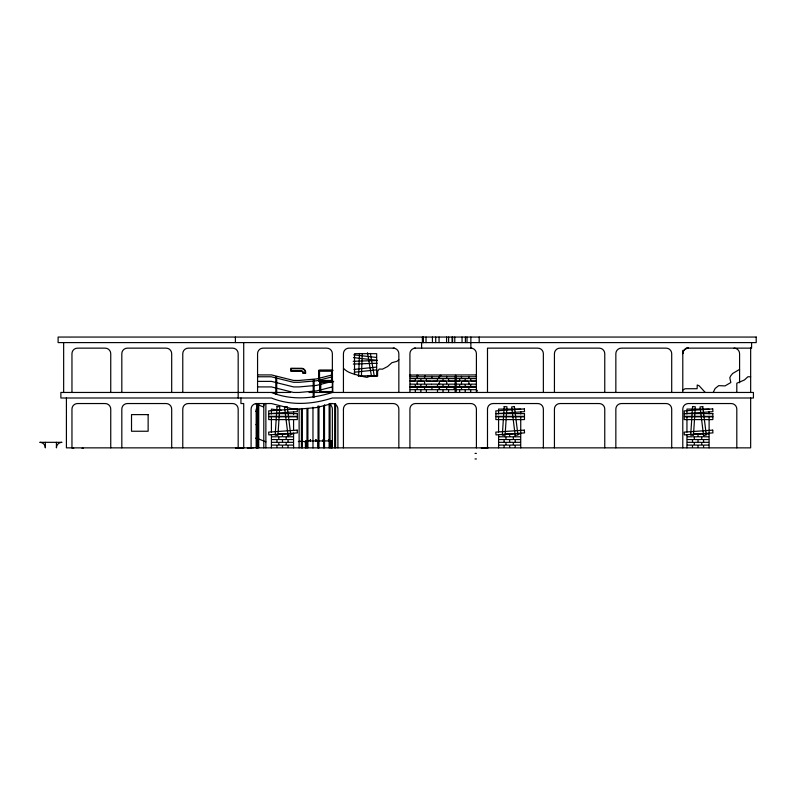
<?xml version="1.0" encoding="UTF-8"?>
<svg xmlns="http://www.w3.org/2000/svg" width="796" height="796" viewBox="0 0 796 796"><rect width="100%" height="100%" fill="white"/><g stroke="black" fill="none" stroke-linecap="round" stroke-linejoin="round"><path stroke-width="1.19" d="M303.336 372.886L303.306 372.369A1.851 1.851 0 0 0 301.485 370.856L291.326 370.856L291.326 368.727L301.485 368.727A3.721 3.721 0 0 1 305.157 371.841L305.186 372.886L303.336 372.578M358.628 376.11L359.503 353.464M361.404 376.219L362.27 353.573M476.565 376.08L476.406 376.767L409.92 376.767M476.406 380.916L476.406 381.841L476.406 380.916L409.92 380.916M476.446 387.324L409.92 387.383M440.138 375.374L440.934 375.374M264.053 404.786L263.237 406.846L255.844 403.95M477.331 390.348L476.406 392.458L476.406 353.673A5.542 5.542 0 0 0 470.864 348.141L470.864 337.056M713.206 392.458L715.146 388.478L718.708 385.642L725.047 385.901L730.847 382.528L729.793 377.762L730.818 375.692L732.668 373.483L739.583 369.394M416.646 375.374L418.039 375.374M682.968 389.99L685.077 388.737L697.117 388.707L697.246 384.985L699.137 385.781L705.256 392.458M409.472 375.035L476.406 374.916M332.24 374.916L316.44 378.926L299.077 380.458L293.684 380.458L271.526 374.916L257.566 374.916M332.469 376.767L316.748 380.747L299.157 382.299L293.465 382.299L271.297 376.767L257.566 376.767M332.36 381.384L316.589 385.373L299.117 386.916L293.575 386.916L271.416 381.384L257.566 381.384M332.36 386.916L316.589 390.916L299.117 392.458L293.575 392.458L271.416 386.916L257.566 386.916M337.902 447.859L337.902 409.084A5.542 5.542 0 0 0 332.36 403.542L316.589 407.542L299.117 409.084L293.575 409.084L271.416 403.542L256.004 403.542M398.846 359.722L396.965 361.334L391.95 362.678L387.582 366.548L382.478 369.165L379.204 369.046L377.583 371.344L377.583 376.19L370.17 376.16L366.986 377.374L361.195 376.18C354.976 374.05 348.19 373.473 343.434 368.289M286.321 406.716L284.49 406.945L288.033 435.352L290.779 435.004L287.237 406.597M298.321 441.561L301.873 441.123L306.271 442.118M353.961 369.434L376.508 367.105M354.25 372.19L376.787 369.861M253.725 447.73L247.367 448.019L247.984 448.019M353.235 361.294L377.075 360.498M353.334 364.061L377.175 363.265M312.967 447.929L312.967 407.204M394.537 348.141L348.976 348.141A5.542 5.542 0 0 0 343.434 353.673L343.434 392.458M414.228 348.141L471.829 348.141M686.112 348.141L751.583 348.141L751.583 342.598M333.106 370.299L318.599 370.299L318.599 381.384L333.703 381.384M318.629 371.225L318.629 380.458M455.302 375.374L455.959 375.374M367.702 375.603L368.349 375.603M424.835 375.603L425.482 375.603M440.069 375.603L440.725 375.603M358.21 375.841L376.677 375.841L376.677 353.673L354.519 353.673L354.519 374.608M275.814 376.747L276.71 376.747M750.658 376.767L747.892 376.767L744.409 379.99L736.807 383.224L736.807 392.458M438.576 378.15L439.73 378.15M410.238 378.607L414.855 378.607M415.781 378.607L417.164 378.607M417.631 378.607L420.397 378.607M421.323 378.607L425.94 378.607M426.865 378.607L437.024 378.607M437.939 378.607L442.556 378.607M443.481 378.607L448.098 378.607M449.024 378.607L454.108 378.607M454.566 378.607L459.183 378.607M460.108 378.607L461.59 378.607M461.949 378.607L464.725 378.607M465.65 378.607L468.416 378.607M469.341 378.607L470.267 378.607M471.182 378.607L476.366 378.607M313.236 379.851L314.121 379.851L314.141 397.244M331.534 380.458L319.524 380.458L319.534 371.225L331.534 371.225L331.514 380.458M410.706 381.384L414.398 381.384M418.089 381.384L419.94 381.384M421.78 381.384L423.631 381.384M427.323 381.384L431.014 381.384M432.865 381.384L436.556 381.384M440.248 381.384L442.098 381.384M443.481 381.384L445.79 381.384M449.024 381.384L453.64 381.384M455.023 381.384L459.183 381.384M462.416 381.384L464.725 381.384M466.108 381.384L467.958 381.384M471.65 381.384L475.899 381.384M326.778 381.841L320.768 381.384M329.176 381.841L332.778 381.841M319.853 382.299L319.853 391.532M438.576 383.692L439.73 383.692M410.238 384.15L414.855 384.15M415.781 384.15L417.164 384.15M417.631 384.15L420.397 384.15M421.323 384.15L425.94 384.15M426.865 384.15L431.482 384.15M431.88 384.15L437.024 384.15M437.939 384.15L442.556 384.15M443.481 384.15L448.098 384.15M449.024 384.15L453.64 384.15M454.566 384.15L459.183 384.15M460.108 384.15L461.59 384.15M461.949 384.15L464.725 384.15M465.65 384.15L468.973 384.15M469.341 384.15L470.267 384.15M471.182 384.15L475.899 384.15M409.92 386.458L476.406 386.458M438.576 389.224L439.73 389.224M410.238 389.692L414.855 389.692M415.781 389.692L417.164 389.692M417.631 389.692L420.397 389.692M421.323 389.692L425.94 389.692M426.865 389.692L431.482 389.692M431.88 389.692L437.024 389.692M437.939 389.692L442.556 389.692M443.481 389.692L448.098 389.692M449.024 389.692L453.64 389.692M454.566 389.692L459.183 389.692M460.108 389.692L461.59 389.692M461.949 389.692L464.725 389.692M465.65 389.692L468.973 389.692M469.341 389.692L470.267 389.692M471.182 389.692L475.899 389.692M320.768 392L332.778 392M290.669 392.458L60.874 392.458L60.874 398L271.416 398C291.067 405.98 312.539 404.358 332.36 398L753.434 398L753.434 392.458L309.057 392.458M275.814 394.129L276.71 394.129L276.719 377.991M329.892 403.542L332.36 403.542M334.678 403.542L334.668 447.859M520.733 409.084L498.575 409.084L498.575 413.93M709.107 409.084L686.948 409.084L686.948 413.93M256.173 410.925L257.098 410.925M255.715 411.393L257.098 411.393M256.173 424.318L257.098 424.318L257.098 409.084M256.173 424.775L257.098 424.775L257.098 447.859M279.267 434.009L282.033 434.009M282.958 434.009L285.724 434.009M286.65 434.009L287.575 434.009M290.192 434.009L293.575 434.009M506.415 434.009L509.191 434.009M510.117 434.009L512.883 434.009M513.808 434.009L514.733 434.009M517.35 434.009L520.276 434.009M694.799 434.009L697.565 434.009M698.49 434.009L701.256 434.009M702.181 434.009L703.107 434.009M705.724 434.009L708.649 434.009M271.874 436.785L276.491 436.785M277.416 436.785L278.341 436.785M279.267 436.785L282.033 436.785M282.958 436.785L285.724 436.785M286.65 436.785L288.033 436.785M288.5 436.785L293.117 436.785M499.032 436.785L504.107 436.785M504.574 436.785L505.5 436.785M506.415 436.785L509.649 436.785M510.117 436.785L512.883 436.785M513.808 436.785L515.191 436.785M515.649 436.785L520.276 436.785M687.406 436.785L692.023 436.785M692.948 436.785L693.873 436.785M694.799 436.785L697.565 436.785M698.49 436.785L701.256 436.785M702.181 436.785L703.107 436.785M704.032 436.785L708.649 436.785M255.715 438.168L257.098 438.168M256.173 438.626L257.098 438.626M271.874 439.551L276.491 439.551M277.416 439.551L278.341 439.551M279.267 439.551L282.033 439.551M282.958 439.551L285.724 439.551M286.65 439.551L287.575 439.551M288.5 439.551L293.117 439.551M499.032 439.551L503.649 439.551M504.574 439.551L505.5 439.551M506.415 439.551L509.191 439.551M510.117 439.551L512.883 439.551M513.808 439.551L514.733 439.551M515.649 439.551L520.276 439.551M687.406 439.551L692.023 439.551M692.948 439.551L693.873 439.551M694.799 439.551L697.565 439.551M698.49 439.551L701.256 439.551M702.181 439.551L703.107 439.551M704.032 439.551L708.649 439.551M271.874 442.327L276.491 442.327M277.416 442.327L278.341 442.327M279.267 442.327L282.49 442.327M282.958 442.327L285.724 442.327M286.65 442.327L288.033 442.327M288.5 442.327L293.117 442.327M499.032 442.327L504.107 442.327M504.574 442.327L505.5 442.327M506.415 442.327L509.649 442.327M510.117 442.327L512.883 442.327M513.808 442.327L515.191 442.327M515.649 442.327L520.276 442.327M687.406 442.327L692.023 442.327M692.948 442.327L693.873 442.327M694.799 442.327L697.565 442.327M698.49 442.327L701.256 442.327M702.181 442.327L703.565 442.327M704.032 442.327L708.649 442.327M271.874 445.093L276.491 445.093M277.416 445.093L278.341 445.093M279.267 445.093L282.033 445.093M282.958 445.093L285.724 445.093M286.65 445.093L287.575 445.093M288.5 445.093L293.117 445.093M499.032 445.093L503.649 445.093M504.574 445.093L505.5 445.093M506.415 445.093L509.191 445.093M510.117 445.093L512.883 445.093M513.808 445.093L514.733 445.093M515.649 445.093L520.276 445.093M687.406 445.093L692.023 445.093M692.948 445.093L693.873 445.093M694.799 445.093L697.565 445.093M698.49 445.093L701.256 445.093M702.181 445.093L703.107 445.093M704.032 445.093L708.649 445.093M235.576 447.8L236.104 447.82M236.104 447.8L242.949 447.8M243.675 448.138L236.104 448.327M481.291 448.058L487.978 448.058M72.356 448.327L73.739 448.327M82.048 448.327L83.431 448.327M235.576 448.327L243.467 448.327M475.023 453.402L476.406 453.402M475.023 458.944L476.406 458.944M353.812 354.857L376.329 357.424M353.504 357.613L377.204 360.309M281.267 410.308L271.416 409.084L271.416 413.93M409.92 374.916L410.706 375.374M271.416 392.458C291.067 400.438 312.539 398.816 332.36 392.458L332.36 353.673A5.542 5.542 0 0 0 326.818 348.141L263.108 348.141A5.542 5.542 0 0 0 257.566 353.673L257.566 392.458M258.392 438.865L265.904 441.85M476.366 376.727L476.247 376.08M370.399 353.444L374.22 375.782M367.473 352.737L371.493 376.249M750.658 347.464L750.658 392.458M750.658 398L750.658 447.859L66.416 447.859L66.416 398M739.583 382.767L739.583 353.673A5.542 5.542 0 0 0 734.041 348.141M736.807 447.859L736.807 409.084A5.542 5.542 0 0 0 731.265 403.542L688.331 403.542A5.542 5.542 0 0 0 682.789 409.084L682.789 447.859M709.107 411.502L709.107 413.93M709.107 416.348L709.107 447.859M703.565 434.477L703.565 436.317M703.565 440.019L703.565 441.86M703.565 445.551L703.565 447.402M701.724 437.243L701.724 439.094M701.724 442.785L701.724 444.636M698.022 434.477L698.022 436.317M698.022 440.019L698.022 441.86M698.022 445.551L698.022 447.402M694.331 437.243L694.331 439.094M694.331 442.785L694.331 444.636M692.49 440.019L692.49 441.86M692.49 445.551L692.49 447.402M686.948 416.348L686.948 432.109M686.948 434.536L686.948 447.859M682.789 350.349L682.789 392.458M671.705 392.458L671.705 353.673A5.542 5.542 0 0 0 666.172 348.141L621.387 348.141A5.542 5.542 0 0 0 615.845 353.673L615.845 392.458M671.705 447.859L671.705 409.084A5.542 5.542 0 0 0 666.172 403.542L621.387 403.542A5.542 5.542 0 0 0 615.845 409.084L615.845 447.859M604.761 392.458L604.761 353.673A5.542 5.542 0 0 0 599.219 348.141L559.976 348.141A5.542 5.542 0 0 0 554.434 353.673L554.434 392.458M604.761 447.859L604.761 409.084A5.542 5.542 0 0 0 599.219 403.542L559.976 403.542A5.542 5.542 0 0 0 554.434 409.084L554.434 447.859M543.36 392.458L543.36 353.673A5.542 5.542 0 0 0 537.817 348.141L487.49 348.141L487.49 392.458M543.36 447.859L543.36 409.084A5.542 5.542 0 0 0 537.817 403.542L493.032 403.542A5.542 5.542 0 0 0 487.49 409.084L487.49 447.859M520.733 411.502L520.733 414.01M520.733 416.348L520.733 447.859M515.191 434.477L515.191 436.317M515.191 440.019L515.191 441.86M515.191 445.551L515.191 447.402M513.34 437.243L513.34 439.094M513.34 442.785L513.34 444.636M509.649 434.477L509.649 436.317M509.649 440.019L509.649 441.86M509.649 445.551L509.649 447.402M505.957 437.243L505.957 439.094M505.957 442.785L505.957 444.636M504.107 440.019L504.107 441.86M504.107 445.551L504.107 447.402M498.575 416.348L498.575 432.109M498.575 434.536L498.575 447.859M479.182 337.056L479.182 342.598M476.406 447.859L476.406 409.084A5.542 5.542 0 0 0 470.864 403.542L415.462 403.542A5.542 5.542 0 0 0 409.92 409.084L409.92 447.859M470.725 379.075L470.725 380.916M470.725 384.607L470.725 386.458M470.725 390.149L470.725 392M468.874 376.299L468.874 378.15M468.874 381.841L468.874 383.692M468.874 387.383L468.874 389.224M467.013 337.056L467.013 342.598M465.391 337.056L465.391 342.598M465.182 379.075L465.182 380.916M465.182 384.607L465.182 386.458M465.182 390.149L465.182 392M462.048 337.056L462.048 342.598M461.491 376.299L461.491 378.15M461.491 381.841L461.491 383.692M461.491 387.383L461.491 389.224M459.64 379.075L459.64 380.916M459.64 384.607L459.64 386.458M459.64 390.149L459.64 392M456.098 376.598L456.098 392.458M455.173 376.598L455.173 392.458M454.775 337.056L454.775 342.598M454.108 387.383L454.108 389.224M452.576 337.056L452.576 342.598M452.078 337.056L452.078 342.598M448.636 337.056L448.636 342.598M448.566 379.075L448.566 380.916M448.566 384.607L448.566 386.458M448.566 390.149L448.566 392M446.715 376.299L446.715 378.15M446.715 381.841L446.715 383.692M446.715 387.383L446.715 389.224M446.586 337.056L446.586 342.598M443.024 379.075L443.024 380.916M443.024 384.607L443.024 386.458M443.024 390.149L443.024 392M439.332 376.299L439.332 378.15M439.332 381.841L439.332 383.692M439.332 387.383L439.332 389.224M439.064 337.056L439.064 342.598M437.482 379.075L437.482 380.916M437.482 384.607L437.482 386.458M437.482 390.149L437.482 392M435.71 337.056L435.71 342.598M432.437 337.056L432.437 342.598M431.939 376.299L431.939 378.15M431.939 387.383L431.939 389.224M426.397 379.075L426.397 380.916M426.397 384.607L426.397 386.458M426.397 390.149L426.397 392M426.019 337.056L426.019 342.598M424.557 376.299L424.557 378.15M424.557 381.841L424.557 383.692M424.557 387.383L424.557 389.224M423.333 337.056L423.333 342.598M423.263 337.056L423.263 342.598M422.387 337.056L422.387 342.598M421.601 342.598L421.601 348.141M420.865 379.075L420.865 380.916M420.865 384.607L420.865 386.458M420.865 390.149L420.865 392M417.164 376.299L417.164 378.15M417.164 381.841L417.164 383.692M417.164 387.383L417.164 389.224M415.323 379.075L415.323 380.916M415.323 384.607L415.323 386.458M415.323 390.149L415.323 392M409.92 392.458L409.92 353.673A5.542 5.542 0 0 1 415.462 348.141M398.846 392.458L398.846 353.673A5.542 5.542 0 0 0 393.304 348.141M398.846 447.859L398.846 409.084A5.542 5.542 0 0 0 393.304 403.542L348.976 403.542A5.542 5.542 0 0 0 343.434 409.084L343.434 447.859M335.594 403.542L335.594 447.859M332.439 370.299L332.439 381.384M332.36 447.859L332.36 409.084A5.542 5.542 0 0 0 330.191 404.686M331.544 370.299L319.544 370.299M331.554 447.859L331.554 440.934L305.445 440.934L305.445 447.859M330.977 440.934L330.977 447.859M330.051 403.542L330.051 447.859M329.126 403.542L329.126 447.859M328.818 440.934L328.479 439.78L328.619 440.934M328.639 439.78L328.688 440.934M324.509 404.776L324.509 447.859M323.584 406L323.584 447.859M323.325 440.934L323.325 439.78L322.967 440.934M320.161 381.384L319.544 381.384M319.853 381.384L319.853 392.458M318.967 406L318.967 447.859M318.211 440.934L318.211 447.859M318.042 406L318.042 447.859M316.042 440.934L316.062 439.78L315.733 440.934M315.873 439.78L315.853 440.934M313.216 381.095L313.216 397.244M310.4 439.78L310.201 440.934M310.36 439.78L310.34 440.934M307.893 408.467L307.893 447.859M306.967 408.467L306.967 447.859M306.022 440.934L306.022 447.859M305.186 372.1L305.186 372.886M302.351 408.467L302.351 447.859M301.425 408.467L301.425 447.859M299.117 409.084L299.117 447.859M293.575 411.85L293.575 414.616M293.575 419.542L293.575 430.626M293.575 433.094L293.575 447.859M288.033 434.477L288.033 436.317M288.033 440.019L288.033 441.86M288.033 445.551L288.033 447.402M286.192 437.243L286.192 439.094M286.192 442.785L286.192 444.636M282.49 434.477L282.49 436.317M282.49 440.019L282.49 441.86M282.49 445.551L282.49 447.402M278.799 437.243L278.799 439.094M278.799 442.785L278.799 444.636M276.958 440.019L276.958 441.86M276.958 445.551L276.958 447.402M275.804 376.747L275.804 394.129M271.416 416.348L271.416 432.109M271.416 434.536L271.416 447.859M265.874 403.542L265.874 447.859M263.794 403.542L263.794 447.859M258.72 403.542L258.72 447.859M257.795 403.542L257.795 447.859M257.566 447.859L257.566 409.084L256.173 409.084L256.173 447.859M256.64 447.859L256.64 403.542A5.542 5.542 0 0 0 251.098 409.084L251.098 447.859M243.715 342.598L243.715 392.458M243.715 447.859L243.715 403.542L240.939 403.542L240.939 398M238.173 398L238.173 353.673A5.542 5.542 0 0 0 232.631 348.141L188.304 348.141A5.542 5.542 0 0 0 182.772 353.673L182.772 392.458M238.173 447.859L238.173 409.084A5.542 5.542 0 0 0 232.631 403.542L188.304 403.542A5.542 5.542 0 0 0 182.772 409.084L182.772 447.859M235.397 337.056L235.397 342.598M171.687 392.458L171.687 353.673A5.542 5.542 0 0 0 166.145 348.141L127.36 348.141A5.542 5.542 0 0 0 121.818 353.673L121.818 392.458M171.687 447.859L171.687 409.084A5.542 5.542 0 0 0 166.145 403.542L127.36 403.542A5.542 5.542 0 0 0 121.818 409.084L121.818 447.859M110.743 392.458L110.743 353.673A5.542 5.542 0 0 0 105.201 348.141L77.501 348.141A5.542 5.542 0 0 0 71.958 353.673L71.958 392.458M110.743 447.859L110.743 409.084A5.542 5.542 0 0 0 105.201 403.542L77.501 403.542A5.542 5.542 0 0 0 71.958 409.084L71.958 447.859M63.65 342.598L63.65 392.458M56.416 442.327L56.416 447.859A5.542 5.542 0 0 1 61.959 442.327L39.8 442.327A5.542 5.542 0 0 1 45.342 447.859L45.342 442.327M302.868 372.647L302.848 373.354L305.654 373.354L305.624 371.762A4.189 4.189 0 0 0 302.072 368.299L290.858 368.25L290.858 371.334L301.674 371.344A1.373 1.373 0 0 1 302.868 372.637M277.018 406.607L275.167 435.163L277.933 435.342L279.784 406.776L277.018 406.607M504.176 406.607L502.326 435.163L505.092 435.342L506.943 406.776L504.176 406.607M692.55 406.607L690.699 435.163L693.465 435.342L695.316 406.776L692.55 406.607M514.395 406.597L511.649 406.945L515.191 435.352L517.937 435.004L514.395 406.597M702.768 406.597L700.022 406.945L703.565 435.352L706.311 435.004L702.768 406.597M297.197 408.895L268.64 410.895L268.839 413.661L297.396 411.661L297.197 408.895M524.355 408.895L495.799 410.895L495.998 413.661L524.554 411.661L524.355 408.895M297.197 430.139L268.64 432.129L268.839 434.895L297.396 432.905L297.197 430.139M712.728 408.895L684.172 410.895L684.371 413.661L712.927 411.661L712.728 408.895M524.355 430.139L495.799 432.129L495.998 434.895L524.554 432.905L524.355 430.139M712.728 430.139L684.172 432.129L684.371 434.895L712.927 432.905L712.728 430.139M756.2 337.056L58.108 337.056L58.108 342.598L756.2 342.598L756.2 337.056M332.778 382.299L320.768 382.299L320.768 391.532L332.778 391.532L332.778 382.299M297.326 413.592L268.71 413.592L268.71 416.358L297.326 416.358L297.326 413.592M524.484 413.592L495.858 413.592L495.858 416.358L524.484 416.358L524.484 413.592M712.858 413.592L684.232 413.592L684.232 416.358L712.858 416.358L712.858 413.592M148.136 414.616L131.519 414.616L131.519 431.243L148.136 431.243L148.136 414.616M297.326 416.815L268.71 416.815L268.71 419.591L297.326 419.591L297.326 416.815M524.484 416.815L495.858 416.815L495.858 419.591L524.484 419.591L524.484 416.815M712.858 416.815L684.232 416.815L684.232 419.591L712.858 419.591L712.858 416.815M323.176 440.934L323.166 439.78L323.106 440.934M688.331 348.141A5.453 5.453 0 0 0 682.789 353.673A5.542 5.542 0 0 1 688.331 348.141"/></g></svg>
